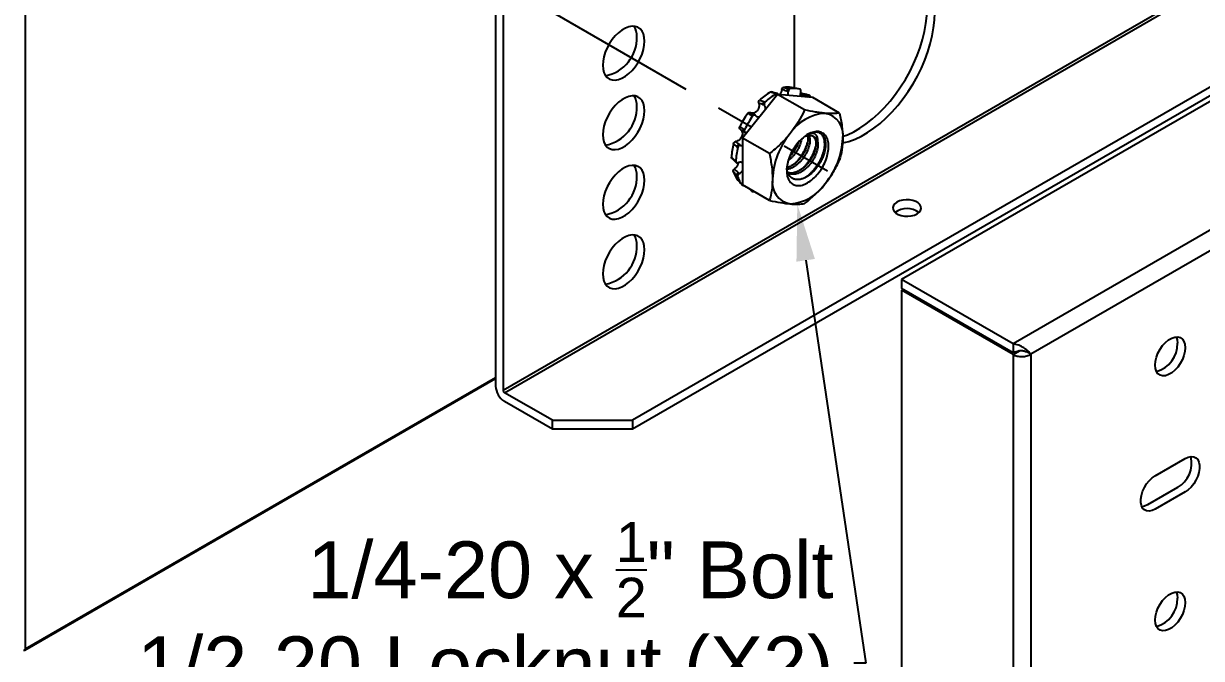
# Model space of a CAD drawing. Extents: x -1.3 to 15.9, y -12.4 to 0.
# Drawn here: x 1.758 to 5.649, y -5.885 to -3.788 of the extents above; entities that cross this region are included whole.
import ezdxf
from ezdxf import colors
from ezdxf.entities.mleader import LeaderData, LeaderLine
from ezdxf.math import Vec2, Vec3

# ---------------------------------------------------------------- set-up
doc = ezdxf.new("R2010")
doc.units = 0
doc.header["$LTSCALE"] = 0.5
doc.header["$MEASUREMENT"] = 0
doc.linetypes.add('CENTER', pattern=[2, 1.25, -0.25, 0.25, -0.25])
for name, color, linetype in [('Centerline', 210, 'CENTER'), ('FAB DWG', 221, 'CONTINUOUS'), ('Hardware', 242, 'CONTINUOUS'), ('Housing', 150, 'CONTINUOUS'), ('WallMount Bracket', 190, 'CONTINUOUS')]:
    doc.layers.add(name, color=color, linetype=linetype)
doc.styles.get("Standard").update_dxf_attribs({"font": 'arial.ttf'})

msp = doc.modelspace()

# ---------------------------------------------------------------- linework, layer by layer
at = {"layer": 'Centerline', "transparency": 16777216}
msp.add_line((2.5384, -3.19142), (4.41314, -4.2738), dxfattribs=at)
at = {"layer": 'Hardware', "linetype": 'Continuous', "lineweight": 25, "transparency": 16777216}
for p, q in [((4.28493, -4.00215), (4.28951, -4.00315)), ((4.31761, -4.00362), (4.29495, -3.99901)), ((4.24875, -4.02176), (4.13274, -4.16608)), ((4.20376, -4.04507), (4.20764, -4.04647)), ((4.24475, -4.01941), (4.24046, -4.01831)), ((4.24796, -4.01889), (4.24364, -4.01778)), ((4.33756, -4.07303), (4.24875, -4.02176)), ((4.36476, -4.03214), (4.24875, -4.02176)), ((4.28404, -4.01318), (4.27947, -4.01054)), ((4.28409, -4.01154), (4.27947, -4.01054)), ((4.28404, -4.01318), (4.28409, -4.01154)), ((4.32413, -4.02145), (4.32325, -4.02286)), ((4.32488, -4.01357), (4.32447, -4.01519)), ((4.34715, -4.02969), (4.34258, -4.02706)), ((4.34776, -4.02821), (4.34258, -4.02706)), ((4.34677, -4.03053), (4.34715, -4.02969)), ((4.34715, -4.02969), (4.34776, -4.02821)), ((4.35249, -4.02404), (4.34732, -4.02289)), ((4.45357, -4.0834), (4.36476, -4.03214)), ((4.1585, -4.08204), (4.15791, -4.08172)), ((4.20603, -4.05821), (4.20146, -4.05557)), ((4.20538, -4.05698), (4.20146, -4.05557)), ((4.20603, -4.05821), (4.20538, -4.05698)), ((4.16656, -4.09282), (4.16294, -4.09112)), ((4.17411, -4.08995), (4.17047, -4.08824)), ((4.17537, -4.09083), (4.1763, -4.09176)), ((4.12732, -4.13832), (4.12505, -4.13695)), ((4.1275, -4.13842), (4.12732, -4.13832)), ((4.13609, -4.13604), (4.1394, -4.13825)), ((4.13732, -4.14444), (4.14066, -4.14666)), ((4.14293, -4.14759), (4.1417, -4.14717)), ((4.11768, -4.19698), (4.11451, -4.1944)), ((4.12721, -4.1901), (4.12264, -4.18746)), ((4.12264, -4.18746), (4.12583, -4.19006)), ((4.12583, -4.19006), (4.12721, -4.1901)), ((4.22155, -4.21735), (4.13274, -4.16608)), ((4.13274, -4.16608), (4.13274, -4.32077)), ((4.10776, -4.24032), (4.11086, -4.24342)), ((4.10895, -4.24371), (4.11207, -4.24683)), ((4.11882, -4.24717), (4.11737, -4.24765)), ((4.1168, -4.29211), (4.11367, -4.28869)), ((4.12312, -4.28241), (4.11855, -4.27977)), ((4.11855, -4.27977), (4.12171, -4.28321)), ((4.12171, -4.28321), (4.12312, -4.28241)), ((4.1296, -4.31807), (4.13292, -4.32182)), ((4.22155, -4.37203), (4.13274, -4.32077)), ((4.1576, -4.33511), (4.1596, -4.3373)), ((4.15961, -4.33731), (4.16314, -4.3412))]:
    msp.add_line(p, q, dxfattribs=at)
at = {"layer": 'Hardware', "linetype": 'Continuous', "lineweight": 25, "transparency": 16777216, "flags": 128}
msp.add_lwpolyline([(4.34792, -4.31357), (4.35231, -4.31087), (4.35668, -4.30787), (4.36101, -4.30457), (4.36529, -4.30098), (4.3695, -4.29712), (4.37363, -4.29301), (4.37765, -4.28865), (4.38155, -4.28408), (4.38531, -4.2793), (4.38893, -4.27434), (4.39238, -4.26922), (4.39565, -4.26395), (4.39873, -4.25856), (4.4016, -4.25307), (4.40426, -4.2475), (4.40669, -4.24188), (4.40888, -4.23623), (4.41083, -4.23056), (4.41253, -4.22491), (4.41396, -4.21929), (4.41513, -4.21373), (4.41603, -4.20825), (4.41666, -4.20287), (4.41701, -4.19762), (4.41707, -4.19251), (4.41687, -4.18757), (4.41638, -4.18282), (4.41562, -4.17826), (4.41458, -4.17394), (4.41328, -4.16985), (4.41171, -4.16602), (4.40989, -4.16246), (4.40782, -4.15919), (4.4055, -4.15622), (4.40296, -4.15356), (4.40019, -4.15123), (4.39721, -4.14922), (4.39404, -4.14756), (4.39067, -4.14624), (4.38714, -4.14528), (4.38345, -4.14467), (4.37961, -4.14442), (4.37565, -4.14453), (4.37158, -4.145), (4.36741, -4.14582), (4.36316, -4.147), (4.35885, -4.14853), (4.3545, -4.1504), (4.35012, -4.15261), (4.34573, -4.15514), (4.34135, -4.15799), (4.33699, -4.16115), (4.33268, -4.16459), (4.32844, -4.16832), (4.32427, -4.17231), (4.32019, -4.17654), (4.31623, -4.18101), (4.31239, -4.18569), (4.3087, -4.19056), (4.30517, -4.1956), (4.30181, -4.2008), (4.29863, -4.20613), (4.29565, -4.21157), (4.29289, -4.21711), (4.29034, -4.2227), (4.28803, -4.22835), (4.28595, -4.23401), (4.28413, -4.23967), (4.28256, -4.24531), (4.28126, -4.2509), (4.28023, -4.25642), (4.27946, -4.26186), (4.27898, -4.26717), (4.27877, -4.27236), (4.27884, -4.27738), (4.27919, -4.28223), (4.27981, -4.28689), (4.28071, -4.29133), (4.28188, -4.29554), (4.28331, -4.2995), (4.28501, -4.3032), (4.28696, -4.30661), (4.28915, -4.30973), (4.29158, -4.31255), (4.29424, -4.31505), (4.29712, -4.31722), (4.30019, -4.31906), (4.30347, -4.32055), (4.30692, -4.32169), (4.31053, -4.32247), (4.3143, -4.3229), (4.3182, -4.32297), (4.32222, -4.32269), (4.32634, -4.32204), (4.33055, -4.32103), (4.33483, -4.31968), (4.33917, -4.31798), (4.34354, -4.31594), (4.34792, -4.31357)], dxfattribs=at)
at = {"layer": 'Hardware', "linetype": 'Continuous', "lineweight": 25, "transparency": 16777216}
for centre, radius, start, end in [((4.28015, -4.07604), 0.07844, 79.1246, 99.05659), ((4.28779, -4.00998), 0.00834, 110.06568, 183.83123), ((4.30214, -4.08083), 0.0787, 75.0767, 99.23307), ((4.3261, -4.19024), 0.20305, 119.80644, 132.40124), ((4.20979, -4.05189), 0.00911, 131.50967, 203.83926), ((4.35008, -4.2028), 0.21148, 119.86916, 132.33851), ((4.24269, -4.02191), 0.00424, 77.0578, 121.75357), ((4.34777, -4.02818), 0.00531, 94.8852, 167.75307), ((4.29796, -4.0728), 0.07357, 34.03939, 40.69712), ((4.40238, -4.26515), 0.31036, 144.39089, 153.8767), ((4.41521, -4.23424), 0.15032, 93.53909, 146.45553), ((4.39282, -4.15506), 0.07206, 350.67818, 79.52316), ((4.42952, -4.28082), 0.32325, 144.43812, 153.82947), ((4.16837, -4.09404), 0.00617, 70.12617, 151.80661), ((4.14139, -4.13955), 0.00635, 146.47234, 230.26654), ((4.48293, -4.31206), 0.25128, 140.18659, 177.40205), ((4.37391, -4.19865), 0.05182, 75.87096, 121.9899), ((4.31287, -4.23826), 0.21662, 165.61273, 177.67448), ((4.33628, -4.25282), 0.22562, 165.6728, 177.6144), ((4.12322, -4.19637), 0.00893, 93.72392, 167.2475), ((4.21291, -4.15534), 0.25128, 320.18659, 357.40205), ((4.1121, -4.2407), 0.00436, 174.97256, 223.64454), ((4.18013, -4.25215), 0.08156, 196.8827, 220.0664), ((4.12221, -4.28757), 0.00861, 115.09029, 187.47614), ((4.19803, -4.26728), 0.08494, 196.99743, 219.95167), ((4.30302, -4.31234), 0.07206, 170.67818, 259.52316), ((4.28064, -4.23316), 0.15032, 273.53909, 326.45553), ((4.16147, -4.33568), 0.00247, 185.78009, 221.05633), ((4.1829, -4.27517), 0.06925, 254.37572, 261.19131)]:
    msp.add_arc(centre, radius, start, end, dxfattribs=at)
for points, knots in [([(4.2625, -4.0056), (4.26227, -4.00682), (4.2618, -4.00942), (4.26055, -4.01327), (4.25887, -4.01699), (4.25701, -4.02007), (4.25562, -4.02165), (4.25503, -4.02232)], [0, 0, 0, 0, 0.1926519, 0.4107471, 0.6288038, 0.8427183, 1, 1, 1, 1]), ([(4.2625, -4.0056), (4.26277, -4.00382), (4.26347, -4.00213), (4.2654, -3.99957), (4.26661, -3.99875), (4.2678, -3.99858)], [0, 0, 0, 0, 0.5, 0.5, 1, 1, 1, 1]), ([(4.28951, -4.00315), (4.28816, -4.00335), (4.28679, -4.00438), (4.28478, -4.00749), (4.28414, -4.00956), (4.28409, -4.01154)], [0, 0, 0, 0, 0.5, 0.5, 1, 1, 1, 1]), ([(4.32488, -4.01357), (4.32538, -4.0116), (4.3254, -4.00952), (4.32449, -4.00626), (4.32356, -4.00511), (4.32241, -4.00478)], [0, 0, 0, 0, 0.5, 0.5, 1, 1, 1, 1]), ([(4.18646, -4.04971), (4.18599, -4.0482), (4.18601, -4.04641), (4.187, -4.04298), (4.18796, -4.04141), (4.18918, -4.04031)], [0, 0, 0, 0, 0.5, 0.5, 1, 1, 1, 1]), ([(4.22517, -4.01406), (4.22579, -4.01378), (4.22693, -4.01327), (4.22801, -4.01352), (4.22851, -4.01364)], [0, 0, 0, 0, 0.5392711, 1, 1, 1, 1]), ([(4.24364, -4.01778), (4.24351, -4.01775), (4.24036, -4.01696), (4.23526, -4.01558), (4.23047, -4.01416), (4.22852, -4.01357)], [0, 0, 0, 0, 0.0255523, 0.6031617, 1, 1, 1, 1]), ([(4.25094, -4.02196), (4.25087, -4.02173), (4.25061, -4.02079), (4.24958, -4.01963), (4.24801, -4.01875), (4.2463, -4.0187), (4.24522, -4.01919), (4.24475, -4.01941)], [0, 0, 0, 0, 0.0759089, 0.3205905, 0.5652709, 0.8099464, 1, 1, 1, 1]), ([(4.28183, -4.02472), (4.28219, -4.02366), (4.28299, -4.0213), (4.28377, -4.01738), (4.28395, -4.01459), (4.28404, -4.01318)], [0, 0, 0, 0, 0.2841783, 0.6369144, 1, 1, 1, 1]), ([(4.32447, -4.01519), (4.32416, -4.01654), (4.32354, -4.01928), (4.32315, -4.02341), (4.32306, -4.02652), (4.32325, -4.0281), (4.32329, -4.02843)], [0, 0, 0, 0, 0.3038142, 0.6163163, 0.9204413, 1, 1, 1, 1]), ([(4.32413, -4.02145), (4.32453, -4.02083), (4.32533, -4.01957), (4.32674, -4.0186), (4.32778, -4.01825), (4.32824, -4.01849), (4.32831, -4.01853)], [0, 0, 0, 0, 0.3159408, 0.6318717, 0.9480559, 1, 1, 1, 1]), ([(4.34732, -4.02289), (4.34716, -4.02285), (4.34343, -4.02204), (4.33713, -4.0206), (4.33091, -4.01909), (4.32833, -4.01846)], [0, 0, 0, 0, 0.0256457, 0.5966667, 1, 1, 1, 1]), ([(4.35374, -4.02482), (4.35295, -4.0239), (4.35183, -4.02374), (4.34961, -4.025), (4.34852, -4.0264), (4.34776, -4.02821)], [0, 0, 0, 0, 0.5, 0.5, 1, 1, 1, 1]), ([(4.15006, -4.08445), (4.15109, -4.083), (4.15248, -4.08193), (4.15538, -4.08096), (4.15684, -4.08108), (4.15802, -4.08179)], [0, 0, 0, 0, 0.5, 0.5, 1, 1, 1, 1]), ([(4.18646, -4.04971), (4.18675, -4.05078), (4.18736, -4.05306), (4.18767, -4.05687), (4.18747, -4.06093), (4.18668, -4.06499), (4.18538, -4.06886), (4.18357, -4.07246), (4.18139, -4.07566), (4.17886, -4.07839), (4.1761, -4.08062), (4.17315, -4.0823), (4.17007, -4.08344), (4.16695, -4.08398), (4.16383, -4.08391), (4.16089, -4.08327), (4.15914, -4.08237), (4.1583, -4.08193)], [0, 0, 0, 0, 0.0631913, 0.134475, 0.2057462, 0.2756616, 0.3455616, 0.4126409, 0.4797123, 0.5444148, 0.6091205, 0.6733268, 0.7375433, 0.8032925, 0.8690531, 0.9374387, 1, 1, 1, 1]), ([(4.17047, -4.08823), (4.17036, -4.08818), (4.16773, -4.08697), (4.16368, -4.08496), (4.1599, -4.08283), (4.1585, -4.08204)], [0, 0, 0, 0, 0.0266805, 0.6389398, 1, 1, 1, 1]), ([(4.20764, -4.04647), (4.20626, -4.04772), (4.20521, -4.04959), (4.20437, -4.05348), (4.20457, -4.05549), (4.20538, -4.05698)], [0, 0, 0, 0, 0.5, 0.5, 1, 1, 1, 1]), ([(4.20858, -4.07174), (4.20864, -4.07083), (4.2088, -4.06861), (4.20843, -4.06517), (4.20758, -4.06148), (4.20655, -4.05931), (4.20603, -4.05821)], [0, 0, 0, 0, 0.1833102, 0.4472995, 0.7196542, 1, 1, 1, 1]), ([(4.40593, -4.0842), (4.401, -4.08376), (4.39581, -4.08318), (4.38508, -4.08175), (4.37952, -4.08091), (4.36233, -4.07806), (4.35018, -4.0757), (4.33756, -4.07303)], [0, 0, 0, 0, 0.25, 0.25, 0.5, 0.5, 1, 1, 1, 1]), ([(4.45357, -4.0834), (4.45672, -4.09781), (4.45935, -4.11221), (4.46296, -4.1401), (4.46393, -4.15365), (4.46393, -4.16673)], [0, 0, 0, 0, 0.5, 0.5, 1, 1, 1, 1]), ([(4.17537, -4.09083), (4.17424, -4.08971), (4.17263, -4.08929), (4.16937, -4.09003), (4.16773, -4.09118), (4.16656, -4.09282)], [0, 0, 0, 0, 0.5, 0.5, 1, 1, 1, 1]), ([(4.1763, -4.09176), (4.17684, -4.09225), (4.17819, -4.09349), (4.18071, -4.09494), (4.18381, -4.09592), (4.18667, -4.09625), (4.1885, -4.09597), (4.18919, -4.09586)], [0, 0, 0, 0, 0.1566092, 0.3909834, 0.6253339, 0.8581188, 1, 1, 1, 1]), ([(4.12505, -4.13695), (4.12824, -4.13899), (4.13064, -4.14233), (4.13277, -4.15038), (4.13248, -4.15514), (4.12913, -4.16421), (4.12611, -4.16844), (4.11862, -4.17479), (4.11429, -4.17686), (4.11002, -4.17761)], [0, 0, 0, 0, 0.25, 0.25, 0.5, 0.5, 0.75, 0.75, 1, 1, 1, 1]), ([(4.12505, -4.13695), (4.12389, -4.13621), (4.12312, -4.13494), (4.12264, -4.13186), (4.12294, -4.13011), (4.12373, -4.1285)], [0, 0, 0, 0, 0.5, 0.5, 1, 1, 1, 1]), ([(4.12735, -4.13827), (4.12899, -4.13922), (4.13236, -4.14117), (4.13563, -4.14335), (4.13731, -4.14446)], [0, 0, 0, 0, 0.4876479, 1, 1, 1, 1]), ([(4.1394, -4.13825), (4.13851, -4.14007), (4.13825, -4.14208), (4.1391, -4.14539), (4.1402, -4.14666), (4.1417, -4.14717)], [0, 0, 0, 0, 0.5, 0.5, 1, 1, 1, 1]), ([(4.14627, -4.14925), (4.14616, -4.14916), (4.14518, -4.14839), (4.14399, -4.14796), (4.14293, -4.14759)], [0, 0, 0, 0, 0.1136955, 1, 1, 1, 1]), ([(4.28992, -4.15117), (4.28499, -4.15729), (4.2798, -4.1633), (4.26908, -4.17493), (4.26351, -4.18056), (4.24632, -4.19702), (4.23417, -4.20739), (4.22155, -4.21735)], [0, 0, 0, 0, 0.25, 0.25, 0.5, 0.5, 1, 1, 1, 1]), ([(4.34715, -4.15743), (4.34718, -4.15752), (4.34793, -4.15957), (4.34851, -4.16442), (4.34878, -4.17186), (4.34797, -4.18001), (4.34615, -4.18863), (4.34329, -4.19762), (4.33948, -4.20673), (4.33483, -4.21569), (4.32945, -4.22434), (4.32337, -4.23257), (4.31661, -4.24026), (4.30931, -4.24724), (4.30167, -4.25328), (4.29392, -4.25823), (4.28635, -4.26207), (4.28144, -4.26361), (4.27906, -4.26435)], [0, 0, 0, 0, 0.0032855, 0.0706388, 0.1369603, 0.2026155, 0.2695035, 0.3371178, 0.4047845, 0.4718268, 0.5376266, 0.6037343, 0.6709706, 0.7386844, 0.8061958, 0.8728376, 0.9384092, 1, 1, 1, 1]), ([(4.38656, -4.1484), (4.38813, -4.14916), (4.391, -4.15054), (4.39465, -4.15343), (4.39773, -4.15666), (4.40041, -4.1605), (4.40262, -4.16482), (4.40435, -4.16952), (4.40563, -4.17457), (4.40646, -4.18007), (4.40684, -4.18592), (4.40675, -4.19201), (4.40622, -4.19837), (4.40519, -4.205), (4.40368, -4.21175), (4.40175, -4.21849), (4.39941, -4.22524), (4.39664, -4.23206), (4.39348, -4.23882), (4.38999, -4.2454), (4.38619, -4.25182), (4.38203, -4.25812), (4.37759, -4.26415), (4.37293, -4.26981), (4.36808, -4.27514), (4.36298, -4.28014), (4.35775, -4.28471), (4.3525, -4.28878), (4.34722, -4.29238), (4.34185, -4.29554), (4.33648, -4.2982), (4.3312, -4.30029), (4.32598, -4.30184), (4.32082, -4.30284), (4.31586, -4.30325), (4.31117, -4.3031), (4.30674, -4.30242), (4.3025, -4.30119), (4.29853, -4.29943), (4.29489, -4.29718), (4.29156, -4.29443), (4.28855, -4.29113), (4.28593, -4.28738), (4.28373, -4.28328), (4.28192, -4.27883), (4.28051, -4.27396), (4.27959, -4.26954), (4.27931, -4.26666), (4.27921, -4.26564)], [0, 0, 0, 0, 0.0283148, 0.0516097, 0.0749044, 0.0989224, 0.1229404, 0.1455142, 0.168088, 0.1913184, 0.2145488, 0.2371107, 0.2596713, 0.2829182, 0.3061651, 0.3282289, 0.3502927, 0.373012, 0.3957313, 0.4175629, 0.4393945, 0.4618722, 0.4843489, 0.5059024, 0.5274558, 0.5496639, 0.571872, 0.5929752, 0.6140784, 0.6357959, 0.6575127, 0.6785535, 0.6995944, 0.7212895, 0.7429845, 0.7633594, 0.7837342, 0.8047009, 0.8256677, 0.8460458, 0.8664226, 0.8874293, 0.9084361, 0.9282281, 0.9480201, 0.9683961, 0.9887722, 1, 1, 1, 1]), ([(4.35212, -4.15678), (4.3525, -4.15759), (4.35363, -4.16001), (4.35472, -4.16493), (4.35538, -4.17136), (4.3552, -4.17846), (4.3542, -4.18602), (4.35233, -4.19399), (4.3496, -4.20224), (4.34597, -4.21082), (4.34145, -4.21951), (4.33608, -4.22816), (4.33, -4.23639), (4.32324, -4.24409), (4.31593, -4.25106), (4.3083, -4.2571), (4.30055, -4.26208), (4.2928, -4.2659), (4.28578, -4.26844), (4.28148, -4.26911), (4.27968, -4.26939)], [0, 0, 0, 0, 0.0273655, 0.081369, 0.1367468, 0.1911524, 0.2457534, 0.3012619, 0.3572333, 0.4131999, 0.4738913, 0.5334578, 0.5933032, 0.6541702, 0.7154694, 0.7765855, 0.8369142, 0.8962743, 0.9565672, 1, 1, 1, 1]), ([(4.36504, -4.159), (4.36626, -4.16003), (4.36885, -4.16221), (4.37177, -4.16697), (4.37393, -4.17285), (4.37509, -4.17966), (4.37527, -4.18718), (4.37449, -4.19531), (4.37266, -4.20393), (4.36981, -4.21293), (4.366, -4.22204), (4.36134, -4.23099), (4.35597, -4.23965), (4.34989, -4.24788), (4.34312, -4.25557), (4.33582, -4.26254), (4.32819, -4.26859), (4.32044, -4.27355), (4.31268, -4.27742), (4.30494, -4.28008), (4.29728, -4.28152), (4.29001, -4.28151), (4.28501, -4.28089), (4.28269, -4.27991), (4.2824, -4.27979)], [0, 0, 0, 0, 0.0427868, 0.0906369, 0.1387048, 0.1865073, 0.2335776, 0.280175, 0.3276473, 0.3756351, 0.4236601, 0.471242, 0.517942, 0.5648606, 0.6125801, 0.6606385, 0.7085533, 0.7558509, 0.802389, 0.8496585, 0.8975604, 0.9456217, 0.99336, 1, 1, 1, 1]), ([(4.33491, -4.29874), (4.33761, -4.29713), (4.34321, -4.29379), (4.35111, -4.28774), (4.35851, -4.28119), (4.36538, -4.27422), (4.37201, -4.26652), (4.37826, -4.25819), (4.38393, -4.2495), (4.38904, -4.2405), (4.39355, -4.23124), (4.39736, -4.22186), (4.4004, -4.21254), (4.40261, -4.20345), (4.40398, -4.19475), (4.40451, -4.18649), (4.40426, -4.17872), (4.40319, -4.17149), (4.40132, -4.16493), (4.39864, -4.15921), (4.39553, -4.15462), (4.39302, -4.1524), (4.39191, -4.15143)], [0, 0, 0, 0, 0.0520574, 0.1081796, 0.1552734, 0.2023637, 0.2531643, 0.3033444, 0.3527983, 0.4028472, 0.4535668, 0.5046448, 0.5557553, 0.6065711, 0.6567765, 0.7062365, 0.7562582, 0.8069606, 0.8580319, 0.9091466, 0.9599773, 1, 1, 1, 1]), ([(4.3386, -4.15997), (4.33911, -4.15975), (4.34108, -4.15891), (4.34446, -4.15792), (4.34866, -4.15703), (4.35269, -4.15665), (4.35656, -4.15673), (4.36029, -4.1573), (4.3638, -4.15834), (4.36705, -4.15984), (4.37004, -4.16178), (4.37278, -4.16418), (4.37512, -4.16692), (4.37709, -4.16988), (4.37871, -4.17303), (4.38009, -4.17647), (4.38078, -4.17901), (4.38112, -4.18028)], [0, 0, 0, 0, 0.0250786, 0.0978305, 0.1705824, 0.2412804, 0.3119784, 0.3847303, 0.4574823, 0.5281803, 0.5988783, 0.6716302, 0.7443821, 0.8075613, 0.8707404, 0.9353702, 1, 1, 1, 1]), ([(4.38112, -4.18028), (4.3813, -4.1788), (4.38165, -4.17584), (4.38169, -4.17169), (4.38136, -4.16779), (4.38063, -4.16423), (4.37953, -4.16107), (4.37807, -4.15829), (4.37623, -4.15588), (4.37407, -4.15387), (4.37166, -4.15227), (4.36897, -4.15109), (4.36601, -4.15037), (4.36274, -4.1501), (4.35916, -4.15036), (4.35527, -4.15115), (4.35114, -4.15257), (4.34816, -4.15381), (4.34655, -4.15472), (4.34643, -4.15479)], [0, 0, 0, 0, 0.058588, 0.117176, 0.1774658, 0.2377557, 0.2963492, 0.3549427, 0.4151499, 0.4753683, 0.5364436, 0.5975189, 0.6600599, 0.7226009, 0.7895108, 0.8564207, 0.9252738, 0.9941269, 1, 1, 1, 1]), ([(4.10304, -4.18444), (4.10345, -4.18281), (4.10438, -4.18121), (4.10692, -4.17872), (4.10848, -4.17787), (4.11002, -4.17761)], [0, 0, 0, 0, 0.5, 0.5, 1, 1, 1, 1]), ([(4.12583, -4.19006), (4.12417, -4.19002), (4.12232, -4.19076), (4.1193, -4.19333), (4.11814, -4.19515), (4.11768, -4.19698)], [0, 0, 0, 0, 0.5, 0.5, 1, 1, 1, 1]), ([(4.12721, -4.1901), (4.12836, -4.19009), (4.13017, -4.19007), (4.13205, -4.18957), (4.13274, -4.18938)], [0, 0, 0, 0, 0.6332516, 1, 1, 1, 1]), ([(4.38112, -4.18028), (4.38139, -4.18241), (4.38193, -4.18664), (4.38171, -4.19378), (4.38072, -4.20133), (4.37884, -4.2093), (4.37612, -4.21754), (4.37249, -4.22613), (4.36797, -4.23482), (4.3626, -4.24347), (4.35652, -4.2517), (4.34975, -4.2594), (4.34245, -4.26637), (4.33482, -4.27241), (4.32707, -4.27738), (4.31931, -4.28124), (4.31156, -4.28391), (4.30393, -4.28532), (4.29659, -4.28543), (4.28987, -4.28411), (4.28534, -4.28258), (4.28332, -4.28115), (4.28306, -4.28098)], [0, 0, 0, 0, 0.0491453, 0.0974279, 0.1458838, 0.1951452, 0.2448174, 0.2944852, 0.3483461, 0.4012088, 0.4543189, 0.5083357, 0.562736, 0.6169738, 0.6705129, 0.7231924, 0.7766997, 0.8309229, 0.8853266, 0.9393646, 0.9925124, 1, 1, 1, 1]), ([(4.32777, -4.16908), (4.3277, -4.16963), (4.32731, -4.17271), (4.32577, -4.1787), (4.3231, -4.18692), (4.31945, -4.19551), (4.31494, -4.2042), (4.30956, -4.21286), (4.30348, -4.22109), (4.29671, -4.22876), (4.29024, -4.23507), (4.28595, -4.23835), (4.28423, -4.23966)], [0, 0, 0, 0, 0.02295765, 0.12915668, 0.23624126, 0.34331651, 0.45943141, 0.57339424, 0.68789044, 0.80434126, 0.92161897, 1, 1, 1, 1]), ([(4.31742, -4.1798), (4.31716, -4.18064), (4.31598, -4.18448), (4.31292, -4.19143), (4.30832, -4.20037), (4.30294, -4.20904), (4.29683, -4.21721), (4.29215, -4.22281), (4.28941, -4.2254), (4.28911, -4.22569)], [0, 0, 0, 0, 0.052602, 0.2398412, 0.4253527, 0.607426, 0.7903514, 0.9763997, 1, 1, 1, 1]), ([(4.29035, -4.22286), (4.29104, -4.22207), (4.29399, -4.2187), (4.29869, -4.21225), (4.30439, -4.20358), (4.30945, -4.19458), (4.31303, -4.1875), (4.31464, -4.18346), (4.31501, -4.18252)], [0, 0, 0, 0, 0.066224, 0.2834718, 0.4975759, 0.714256, 0.9338397, 1, 1, 1, 1]), ([(4.30707, -4.24881), (4.30876, -4.24713), (4.31288, -4.24305), (4.31897, -4.2359), (4.32523, -4.22758), (4.3309, -4.21888), (4.336, -4.20989), (4.34052, -4.20062), (4.34429, -4.19125), (4.34675, -4.18408), (4.34767, -4.18016), (4.34788, -4.17928)], [0, 0, 0, 0, 0.0881213, 0.2139264, 0.3381944, 0.4606643, 0.5846076, 0.7102118, 0.8367036, 0.9632759, 1, 1, 1, 1]), ([(4.33358, -4.26412), (4.33528, -4.26244), (4.3394, -4.25836), (4.34548, -4.2512), (4.35175, -4.24289), (4.35741, -4.23419), (4.36252, -4.2252), (4.36704, -4.21593), (4.37081, -4.20656), (4.37327, -4.19939), (4.37419, -4.19547), (4.3744, -4.19459)], [0, 0, 0, 0, 0.0881213, 0.2139264, 0.3381944, 0.4606643, 0.5846076, 0.7102118, 0.8367036, 0.9632759, 1, 1, 1, 1]), ([(4.46393, -4.16673), (4.46393, -4.17982), (4.46293, -4.1925), (4.4593, -4.21622), (4.4567, -4.22739), (4.45357, -4.23809)], [0, 0, 0, 0, 0.5, 0.5, 1, 1, 1, 1]), ([(4.09779, -4.23293), (4.09745, -4.23258), (4.0967, -4.23181), (4.09642, -4.23047), (4.09642, -4.22962), (4.09643, -4.22947)], [0, 0, 0, 0, 0.3964953, 0.8901102, 1, 1, 1, 1]), ([(4.09775, -4.23297), (4.09959, -4.23468), (4.10333, -4.23813), (4.10706, -4.24184), (4.10895, -4.24372)], [0, 0, 0, 0, 0.4946393, 1, 1, 1, 1]), ([(4.22155, -4.21735), (4.2247, -4.23175), (4.22733, -4.24615), (4.23094, -4.27405), (4.23191, -4.28759), (4.23191, -4.30067)], [0, 0, 0, 0, 0.5, 0.5, 1, 1, 1, 1]), ([(4.40593, -4.31623), (4.41085, -4.31011), (4.41555, -4.30382), (4.42438, -4.2911), (4.42854, -4.28465), (4.44032, -4.26507), (4.44726, -4.25169), (4.45357, -4.23809)], [0, 0, 0, 0, 0.25, 0.25, 0.5, 0.5, 1, 1, 1, 1]), ([(4.10208, -4.27583), (4.10171, -4.27465), (4.10188, -4.27316), (4.10325, -4.27019), (4.10442, -4.26876), (4.10585, -4.26769)], [0, 0, 0, 0, 0.5, 0.5, 1, 1, 1, 1]), ([(4.11836, -4.24732), (4.11831, -4.24806), (4.11821, -4.24981), (4.11738, -4.25272), (4.11602, -4.25594), (4.11414, -4.25912), (4.11179, -4.26221), (4.10903, -4.2651), (4.10695, -4.26686), (4.10586, -4.26768), (4.10585, -4.26769)], [0, 0, 0, 0, 0.1037728, 0.2484058, 0.3930619, 0.5411708, 0.6893053, 0.8433531, 0.9974178, 1, 1, 1, 1]), ([(4.11086, -4.24342), (4.1108, -4.24512), (4.11148, -4.24655), (4.11389, -4.24811), (4.11561, -4.24824), (4.11737, -4.24765)], [0, 0, 0, 0, 0.5, 0.5, 1, 1, 1, 1]), ([(4.13274, -4.24738), (4.13253, -4.24726), (4.1315, -4.24667), (4.12925, -4.24613), (4.12605, -4.24582), (4.12252, -4.24611), (4.12007, -4.24681), (4.11882, -4.24717)], [0, 0, 0, 0, 0.0586787, 0.2839583, 0.5154138, 0.7542038, 1, 1, 1, 1]), ([(4.12312, -4.28241), (4.12428, -4.2817), (4.12662, -4.28027), (4.12981, -4.27756), (4.13189, -4.2756), (4.13273, -4.2745), (4.13274, -4.27448)], [0, 0, 0, 0, 0.32803256, 0.66541024, 0.99437673, 1, 1, 1, 1]), ([(4.12171, -4.28321), (4.12, -4.28418), (4.11848, -4.28572), (4.11667, -4.28902), (4.11637, -4.29077), (4.1168, -4.29211)], [0, 0, 0, 0, 0.5, 0.5, 1, 1, 1, 1]), ([(4.23191, -4.30067), (4.23191, -4.31376), (4.23091, -4.32644), (4.22728, -4.35017), (4.22468, -4.36133), (4.22155, -4.37203)], [0, 0, 0, 0, 0.5, 0.5, 1, 1, 1, 1]), ([(4.13292, -4.32182), (4.13331, -4.32214), (4.13411, -4.32277), (4.13538, -4.32301), (4.13616, -4.32281), (4.13625, -4.32279)], [0, 0, 0, 0, 0.4694788, 0.9389584, 1, 1, 1, 1]), ([(4.16277, -4.3381), (4.16272, -4.33825), (4.16241, -4.33905), (4.16254, -4.34024), (4.16312, -4.34139), (4.16391, -4.34172), (4.16425, -4.34186)], [0, 0, 0, 0, 0.0783837, 0.4102916, 0.742193, 1, 1, 1, 1]), ([(4.28992, -4.3832), (4.29484, -4.38364), (4.29954, -4.38394), (4.30837, -4.38427), (4.31253, -4.3843), (4.32431, -4.38403), (4.33125, -4.38338), (4.33756, -4.38241)], [0, 0, 0, 0, 0.25, 0.25, 0.5, 0.5, 1, 1, 1, 1])]:
    msp.add_open_spline(points, degree=3, knots=knots, dxfattribs=at)
for points in [[(4.27947, -4.01054), (4.27391, -4.00888), (4.26825, -4.00723), (4.2625, -4.0056)], [(4.2678, -3.99858), (4.27364, -3.99975), (4.27934, -4.00094), (4.28493, -4.00215)], [(4.18918, -4.04031), (4.19417, -4.04177), (4.19903, -4.04336), (4.20376, -4.04507)], [(4.24046, -4.01831), (4.23522, -4.01697), (4.23013, -4.01555), (4.22517, -4.01406)], [(4.34258, -4.02706), (4.33648, -4.02525), (4.33033, -4.02339), (4.32413, -4.02145)], [(4.16294, -4.09112), (4.15853, -4.08905), (4.15424, -4.08683), (4.15006, -4.08445)], [(4.20146, -4.05557), (4.19656, -4.05353), (4.19156, -4.05157), (4.18646, -4.04971)], [(4.33756, -4.07303), (4.32491, -4.10029), (4.30968, -4.12658), (4.28992, -4.15117)], [(4.45357, -4.0834), (4.44092, -4.08536), (4.42569, -4.08597), (4.40593, -4.0842)], [(4.12373, -4.1285), (4.12793, -4.13084), (4.13205, -4.13336), (4.13609, -4.13604)], [(4.11451, -4.1944), (4.11064, -4.19125), (4.10682, -4.18793), (4.10304, -4.18444)], [(4.11002, -4.17761), (4.11419, -4.18102), (4.1184, -4.18431), (4.12264, -4.18746)], [(4.09643, -4.22947), (4.10021, -4.23292), (4.10399, -4.23654), (4.10776, -4.24032)], [(4.11367, -4.28869), (4.10984, -4.28453), (4.10598, -4.28025), (4.10208, -4.27583)], [(4.10585, -4.26769), (4.11011, -4.27181), (4.11435, -4.27584), (4.11855, -4.27977)], [(4.11771, -4.30465), (4.1216, -4.30903), (4.12556, -4.31351), (4.1296, -4.31807)], [(4.33756, -4.38241), (4.36286, -4.36245), (4.38616, -4.34082), (4.40593, -4.31623)], [(4.22155, -4.37203), (4.24685, -4.37738), (4.27015, -4.38144), (4.28992, -4.3832)]]:
    msp.add_open_spline(points, degree=3, dxfattribs=at)
at = {"layer": 'Housing', "linetype": 'Continuous', "lineweight": 25, "transparency": 16777216}
for p, q in [((1.76334, -3.5393), (1.76334, -5.85419)), ((1.76334, -3.5393), (1.76334, -5.85419)), ((1.76178, -5.85763), (3.31715, -4.96)), ((1.76178, -5.85763), (3.31715, -4.96)), ((3.31715, -4.95746), (1.76334, -5.85419)), ((3.31715, -4.95746), (1.76334, -5.85419))]:
    msp.add_line(p, q, dxfattribs=at)
msp.add_arc((1.76011, -5.85472), 0.00328, 230.79671, 9.21404, dxfattribs=at)
at = {"layer": 'WallMount Bracket', "linetype": 'Continuous', "lineweight": 25, "transparency": 16777216}
for p, q in [((7.36052, -3.07349), (4.65817, -4.63314)), ((7.72867, -3.28597), (5.02632, -4.84562)), ((7.72867, -3.35431), (5.08551, -4.8798)), ((4.30372, -3.56029), (4.30372, -4.00079)), ((5.72898, -3.62225), (3.3425, -4.9996)), ((3.34674, -5.00695), (5.73322, -3.6296)), ((3.31715, -3.67524), (3.31715, -4.98497)), ((3.3425, -3.68987), (3.3425, -4.9996)), ((5.89116, -3.87379), (3.76984, -5.0981)), ((5.89116, -3.90307), (3.76984, -5.12738)), ((5.02632, -4.84562), (4.65817, -4.63314)), ((4.65817, -4.63314), (4.65817, -4.66242)), ((5.02632, -4.8749), (4.65817, -4.66242)), ((4.66347, -4.66548), (4.65817, -4.66854)), ((4.65817, -4.66854), (4.65817, -6.05352)), ((5.02632, -4.88102), (4.65817, -4.66854)), ((5.02632, -4.84562), (5.02632, -4.8749)), ((5.02632, -4.88102), (5.04784, -4.8686)), ((5.02632, -4.88102), (5.02632, -6.26599)), ((5.08551, -4.8798), (5.07479, -4.87361)), ((5.08551, -4.8798), (5.08551, -6.26722)), ((3.50467, -5.0981), (3.34674, -5.00695)), ((3.50467, -5.12738), (3.34674, -5.03623)), ((3.50467, -5.0981), (3.76984, -5.0981)), ((3.50467, -5.12738), (3.50467, -5.0981)), ((3.76984, -5.12738), (3.50467, -5.12738)), ((3.76984, -5.0981), (3.76984, -5.12738)), ((5.49558, -5.28171), (5.59502, -5.22432)), ((5.56967, -5.31994), (5.47023, -5.37733)), ((5.59502, -5.33457), (5.49558, -5.39196))]:
    msp.add_line(p, q, dxfattribs=at)
at = {"layer": 'WallMount Bracket', "linetype": 'Continuous', "lineweight": 25, "transparency": 16777216, "flags": 128}
for points in [[(4.46347, -4.18205), (4.46404, -4.18197), (4.48411, -4.17678), (4.50459, -4.16925), (4.52533, -4.15944), (4.54615, -4.14743), (4.56688, -4.1333), (4.58737, -4.11719), (4.60744, -4.09921), (4.62693, -4.07951), (4.64569, -4.05825), (4.66356, -4.03561), (4.6804, -4.01175), (4.69608, -3.98688), (4.71047, -3.9612), (4.72345, -3.93491), (4.73492, -3.90823), (4.74478, -3.88136), (4.75296, -3.85453), (4.7594, -3.82795), (4.76403, -3.80183), (4.76682, -3.77639), (4.76776, -3.75183)], [(4.46472, -4.15996), (4.47924, -4.15462), (4.49998, -4.14481), (4.5208, -4.1328), (4.54153, -4.11867), (4.56202, -4.10256), (4.58209, -4.08458), (4.60158, -4.06488), (4.62034, -4.04362), (4.63821, -4.02098), (4.65505, -3.99712), (4.67073, -3.97225), (4.68512, -3.94657), (4.6981, -3.92028), (4.70957, -3.8936), (4.71943, -3.86673), (4.72761, -3.8399), (4.73405, -3.81332), (4.73868, -3.7872), (4.74147, -3.76176), (4.74241, -3.7372)], [(3.80919, -3.84571), (3.80825, -3.83315), (3.80545, -3.82201), (3.80088, -3.81261), (3.79465, -3.80519), (3.78694, -3.79997), (3.77795, -3.79708), (3.76794, -3.7966), (3.75717, -3.79855), (3.74594, -3.80286), (3.73455, -3.80943), (3.72332, -3.81808), (3.71255, -3.82857), (3.70254, -3.8406), (3.69355, -3.85387), (3.68584, -3.86799), (3.67961, -3.8826), (3.67504, -3.89728), (3.67224, -3.91164), (3.6713, -3.92529), (3.67224, -3.93785), (3.67504, -3.94899), (3.67961, -3.95839), (3.68584, -3.9658), (3.69355, -3.97103), (3.70254, -3.97392), (3.71255, -3.9744), (3.72332, -3.97245), (3.73455, -3.96814), (3.74594, -3.96156), (3.75717, -3.95292), (3.76794, -3.94243), (3.77795, -3.93039), (3.78694, -3.91713), (3.79465, -3.903), (3.80088, -3.8884), (3.80545, -3.87372), (3.80825, -3.85936), (3.80919, -3.84571)], [(3.80919, -4.07539), (3.80825, -4.06283), (3.80545, -4.05169), (3.80088, -4.04229), (3.79465, -4.03487), (3.78694, -4.02965), (3.77795, -4.02676), (3.76794, -4.02628), (3.75717, -4.02823), (3.74594, -4.03254), (3.73455, -4.03911), (3.72332, -4.04776), (3.71255, -4.05825), (3.70254, -4.07029), (3.69355, -4.08355), (3.68584, -4.09767), (3.67961, -4.11228), (3.67504, -4.12696), (3.67224, -4.14132), (3.6713, -4.15497), (3.67224, -4.16753), (3.67504, -4.17867), (3.67961, -4.18807), (3.68584, -4.19548), (3.69355, -4.20071), (3.70254, -4.2036), (3.71255, -4.20408), (3.72332, -4.20213), (3.73455, -4.19782), (3.74594, -4.19124), (3.75717, -4.1826), (3.76794, -4.17211), (3.77795, -4.16007), (3.78694, -4.14681), (3.79465, -4.13268), (3.80088, -4.11808), (3.80545, -4.1034), (3.80825, -4.08904), (3.80919, -4.07539)], [(3.80919, -4.30507), (3.80825, -4.29251), (3.80545, -4.28137), (3.80088, -4.27197), (3.79465, -4.26455), (3.78694, -4.25933), (3.77795, -4.25644), (3.76794, -4.25596), (3.75717, -4.25791), (3.74594, -4.26222), (3.73455, -4.2688), (3.72332, -4.27744), (3.71255, -4.28793), (3.70254, -4.29997), (3.69355, -4.31323), (3.68584, -4.32735), (3.67961, -4.34196), (3.67504, -4.35664), (3.67224, -4.371), (3.6713, -4.38465), (3.67224, -4.39721), (3.67504, -4.40835), (3.67961, -4.41775), (3.68584, -4.42517), (3.69355, -4.43039), (3.70254, -4.43328), (3.71255, -4.43376), (3.72332, -4.43181), (3.73455, -4.4275), (3.74594, -4.42092), (3.75717, -4.41228), (3.76794, -4.40179), (3.77795, -4.38975), (3.78694, -4.37649), (3.79465, -4.36237), (3.80088, -4.34776), (3.80545, -4.33308), (3.80825, -4.31872), (3.80919, -4.30507)], [(4.70926, -4.41598), (4.71623, -4.41084), (4.72087, -4.4049), (4.72291, -4.39848), (4.72222, -4.39197), (4.71886, -4.38574), (4.71302, -4.38016), (4.70503, -4.37555), (4.69536, -4.37218), (4.68457, -4.37024), (4.67329, -4.36984), (4.66217, -4.37102), (4.65187, -4.37369), (4.64297, -4.37772), (4.636, -4.38285), (4.63137, -4.3888), (4.62933, -4.39521), (4.63001, -4.40172), (4.63337, -4.40795), (4.63922, -4.41353), (4.64721, -4.41814), (4.65688, -4.42152), (4.66767, -4.42346), (4.67895, -4.42385), (4.69006, -4.42268), (4.70037, -4.42), (4.70926, -4.41598)], [(3.80919, -4.53475), (3.80825, -4.52219), (3.80545, -4.51105), (3.80088, -4.50165), (3.79465, -4.49424), (3.78694, -4.48901), (3.77795, -4.48612), (3.76794, -4.48564), (3.75717, -4.48759), (3.74594, -4.4919), (3.73455, -4.49848), (3.72332, -4.50712), (3.71255, -4.51761), (3.70254, -4.52965), (3.69355, -4.54291), (3.68584, -4.55704), (3.67961, -4.57164), (3.67504, -4.58632), (3.67224, -4.60068), (3.6713, -4.61433), (3.67224, -4.62689), (3.67504, -4.63803), (3.67961, -4.64743), (3.68584, -4.65485), (3.69355, -4.66007), (3.70254, -4.66296), (3.71255, -4.66344), (3.72332, -4.66149), (3.73455, -4.65718), (3.74594, -4.65061), (3.75717, -4.64196), (3.76794, -4.63147), (3.77795, -4.61943), (3.78694, -4.60617), (3.79465, -4.59205), (3.80088, -4.57744), (3.80545, -4.56276), (3.80825, -4.5484), (3.80919, -4.53475)], [(5.49545, -4.91583), (5.49654, -4.90323), (5.49976, -4.88993), (5.50497, -4.87649), (5.51195, -4.86352), (5.52038, -4.85158), (5.5299, -4.84119), (5.54009, -4.83281), (5.55051, -4.82679), (5.56071, -4.82341), (5.57023, -4.82281), (5.57866, -4.82502), (5.58563, -4.82994), (5.59084, -4.83736), (5.59406, -4.84695), (5.59515, -4.85829), (5.59406, -4.87089), (5.59084, -4.88419), (5.58563, -4.89762), (5.57866, -4.91059), (5.57023, -4.92253), (5.56071, -4.93292), (5.55051, -4.94131), (5.54009, -4.94732), (5.5299, -4.9507), (5.52038, -4.9513), (5.51195, -4.9491), (5.50497, -4.94418), (5.49976, -4.93676), (5.49654, -4.92717), (5.49545, -4.91583)], [(5.56551, -4.82276), (5.56871, -4.83232), (5.5698, -4.84366)], [(5.59502, -5.22432), (5.60494, -5.2198), (5.61443, -5.21788), (5.62308, -5.21866), (5.63049, -5.22209), (5.63636, -5.22803), (5.64041, -5.23621), (5.64249, -5.24629), (5.64249, -5.25781), (5.64041, -5.27028), (5.63636, -5.28315), (5.63049, -5.29586), (5.62308, -5.30785), (5.61443, -5.3186), (5.60494, -5.32764), (5.59502, -5.33457)], [(5.49558, -5.39196), (5.48566, -5.39648), (5.47617, -5.3984), (5.46753, -5.39762), (5.46011, -5.39419), (5.45425, -5.38825), (5.45019, -5.38007), (5.44812, -5.36999), (5.44812, -5.35847), (5.45019, -5.346), (5.45425, -5.33313), (5.46011, -5.32042), (5.46753, -5.30843), (5.47617, -5.29768), (5.48566, -5.28864), (5.49558, -5.28171)], [(5.47023, -5.37733), (5.46031, -5.38185), (5.45164, -5.3837)], [(5.49545, -5.75799), (5.49654, -5.74539), (5.49976, -5.73209), (5.50497, -5.71866), (5.51195, -5.70569), (5.52038, -5.69375), (5.5299, -5.68336), (5.54009, -5.67497), (5.55051, -5.66895), (5.56071, -5.66557), (5.57023, -5.66497), (5.57866, -5.66718), (5.58563, -5.6721), (5.59084, -5.67952), (5.59406, -5.68911), (5.59515, -5.70045), (5.59406, -5.71305), (5.59084, -5.72635), (5.58563, -5.73978), (5.57866, -5.75275), (5.57023, -5.76469), (5.56071, -5.77508), (5.55051, -5.78347), (5.54009, -5.78949), (5.5299, -5.79287), (5.52038, -5.79347), (5.51195, -5.79126), (5.50497, -5.78634), (5.49976, -5.77892), (5.49654, -5.76933), (5.49545, -5.75799)], [(5.56551, -5.66493), (5.56871, -5.67448), (5.5698, -5.68582)]]:
    msp.add_lwpolyline(points, dxfattribs=at)
at = {"layer": 'WallMount Bracket', "linetype": 'Continuous', "lineweight": 25, "transparency": 16777216}
for centre, radius, start, end in [((3.72616, -3.82805), 0.05776, 356.99318, 32.94103), ((3.65608, -3.83428), 0.1278, 281.02123, 1.43593), ((3.72616, -4.05773), 0.05776, 356.99318, 32.94103), ((3.65608, -4.06396), 0.1278, 281.02123, 1.43593), ((3.72616, -4.28741), 0.05776, 356.99318, 32.94103), ((3.65608, -4.29364), 0.1278, 281.02123, 1.43593), ((4.67612, -4.46462), 0.06616, 53.42865, 126.57135), ((3.72616, -4.51709), 0.05776, 356.99318, 32.94103), ((3.65608, -4.52332), 0.1278, 281.02123, 1.43593), ((5.47491, -4.84513), 0.0949, 285.16665, 0.8872), ((3.38139, -4.98205), 0.06431, 182.60229, 237.39771), ((3.35171, -4.99918), 0.00922, 182.60229, 237.39771), ((5.52506, -5.24025), 0.09132, 299.24039, 14.13843), ((5.47491, -5.68729), 0.0949, 285.16665, 0.8872)]:
    msp.add_arc(centre, radius, start, end, dxfattribs=at)
for points, knots in [([(5.08551, -4.8798), (5.08302, -4.87672), (5.07981, -4.87326), (5.07186, -4.86609), (5.06727, -4.8625), (5.05678, -4.85581), (5.05113, -4.85286), (5.03894, -4.84811), (5.03272, -4.84644), (5.02632, -4.84562)], [0, 0, 0, 0, 0.25, 0.25, 0.5, 0.5, 0.75, 0.75, 1, 1, 1, 1]), ([(5.04809, -4.86844), (5.04678, -4.8688), (5.04018, -4.87057), (5.03249, -4.87297), (5.02632, -4.8749)], [0, 0, 0, 0, 0.1985412, 1, 1, 1, 1]), ([(5.02632, -4.88102), (5.0302, -4.88316), (5.03484, -4.88484), (5.04496, -4.88706), (5.05044, -4.88759), (5.06139, -4.88738), (5.06687, -4.88665), (5.07699, -4.88403), (5.08163, -4.88214), (5.08551, -4.8798)], [0, 0, 0, 0, 0.25, 0.25, 0.5, 0.5, 0.75, 0.75, 1, 1, 1, 1]), ([(5.04758, -4.86863), (5.0501, -4.8682), (5.05405, -4.86751), (5.06018, -4.8681), (5.06703, -4.86965), (5.07181, -4.87209), (5.07479, -4.87361)], [0, 0, 0, 0, 0.2759446, 0.4317818, 0.6454957, 1, 1, 1, 1])]:
    msp.add_open_spline(points, degree=3, knots=knots, dxfattribs=at)

# ---------------------------------------------------------------- leaders
at = {"layer": 'FAB DWG', "transparency": 16777216}
ml = msp.add_multileader_mtext('Standard', dxfattribs=at)
ml.set_content('\\A1;1/4-20 x {\\H0.7x;\\S1/2;}" Bolt \\P1/2-20 Locknut (X2)\\P(HW02550 & HW01020)', color=256)
ml.set_leader_properties()
ml.build(insert=Vec2(0, 0))
ml.multileader.update_dxf_attribs({"text_right_attachment_type": 2, "dogleg_length": 0.36, "arrow_head_size": 0.1875})
ctx = ml.context
ctx.base_point, ctx.char_height, ctx.arrow_head_size, ctx.landing_gap_size, ctx.plane_origin = Vec3(1.56694, -5.55577), 0.1875, 0.1875, 0.0675, Vec3(-4.59058, -10.5978)
ctx.right_attachment, ctx.text_align_type = 2, 2
notes = []
notes.append((ctx, [(1, (1, 1, 0), (4.54006, -5.90013), (-1, 0), 0.03917, [(0, [(4.31377, -4.38425)], 0, [])])]))
ctx.mtext.insert, ctx.mtext.width, ctx.mtext.alignment, ctx.mtext.flow_direction = Vec3(4.43339, -5.43445), 5.6915438, 3, 5
for ctx, leaders in notes:
    for number, flags, end, landing, length, lines in leaders:
        leader = LeaderData()
        leader.index, (leader.has_last_leader_line, leader.has_dogleg_vector, leader.attachment_direction) = number, flags
        leader.last_leader_point, leader.dogleg_vector, leader.dogleg_length = Vec3(end), Vec3(landing), length
        for number, points, colour, breaks in lines:
            line = LeaderLine()
            line.index, line.vertices, line.color, line.breaks = number, Vec3.list(points), colors.encode_raw_color(colour), breaks
            leader.lines.append(line)
        ctx.leaders.append(leader)

doc.saveas('drawing.dxf')
